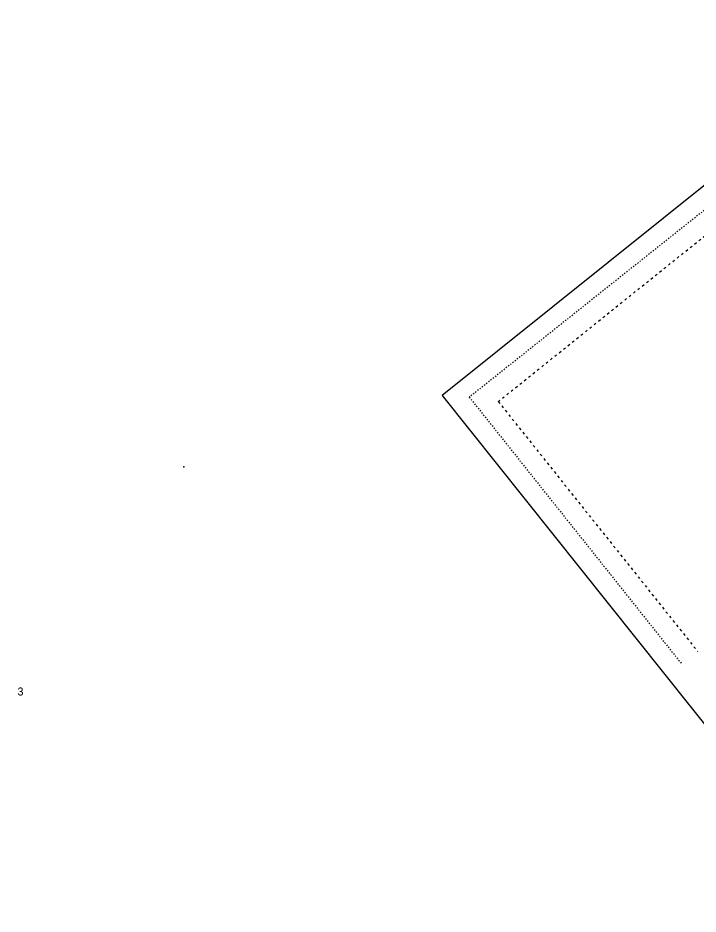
# Model space of a CAD drawing. Extents: x -92740 to -63661, y -15771 to -4391.
# Drawn here: x -73092 to -71052, y -7957 to -5269 of the extents above; entities that cross this region are included whole.
import ezdxf
from ezdxf.enums import TextEntityAlignment as Align

# ---------------------------------------------------------------- set-up
doc = ezdxf.new("R2010")
doc.units = 0
doc.header["$MEASUREMENT"] = 0
doc.linetypes.add('Dashed', pattern=[1, 0.3, -0.4, 0.3])
for name, color, linetype in [('B1WALLFILL', 1, 'Continuous'), ('NEWALLS1', 1, 'Continuous'), ('PROPERTY LINES', 1, 'Continuous'), ('SETBACKS', 13, 'Continuous')]:
    doc.layers.add(name, color=color, linetype=linetype)
doc.styles.add('DCADTXTSTYLE1', font='AVG_TP')
doc.linetypes.add('PROPLINE', pattern='A,0,-1,[5,NGUYEN AD.shx,S=0.003774,R=0,X=-1,Y=0],0', length=1)

msp = doc.modelspace()

# ---------------------------------------------------------------- linework, layer by layer
at = {"layer": 'NEWALLS1', "color": 1, "linetype": 'Continuous', "ltscale": 12}
msp.add_point((-72594.5, -6615), dxfattribs=at)
at = {"layer": 'PROPERTY LINES', "color": 6, "linetype": 'PROPLINE', "ltscale": 240}
for p, q in [((-70407.1, -5268.8), (-71819.6, -6401.7)), ((-71819.6, -6401.7), (-70578.7, -7956.9))]:
    msp.add_line(p, q, dxfattribs=at)
at = {"layer": 'SETBACKS', "color": 5, "linetype": 'Dashed', "ltscale": 12}
for p, q in [((-70606.3, -5505.8), (-71737.8, -6406.4)), ((-71737.8, -6406.4), (-71100.8, -7206.8))]:
    msp.add_line(p, q, dxfattribs=at)
at = {"layer": 'SETBACKS', "color": 1, "linetype": 'Dashed', "ltscale": 24}
for p, q in [((-71651.8, -6420.3), (-70917.9, -5831.1)), ((-71651, -6419.6), (-71052.7, -7169.4))]:
    msp.add_line(p, q, dxfattribs=at)

# ---------------------------------------------------------------- texts
at = {"layer": 'B1WALLFILL', "color": 1, "linetype": 'Continuous', "ltscale": 12, "style": 'DCADTXTSTYLE1'}
msp.add_text('3', height=24, dxfattribs=at).set_placement((-73092.8, -7308.5), align=Align.BOTTOM_LEFT)

doc.saveas('drawing.dxf')
